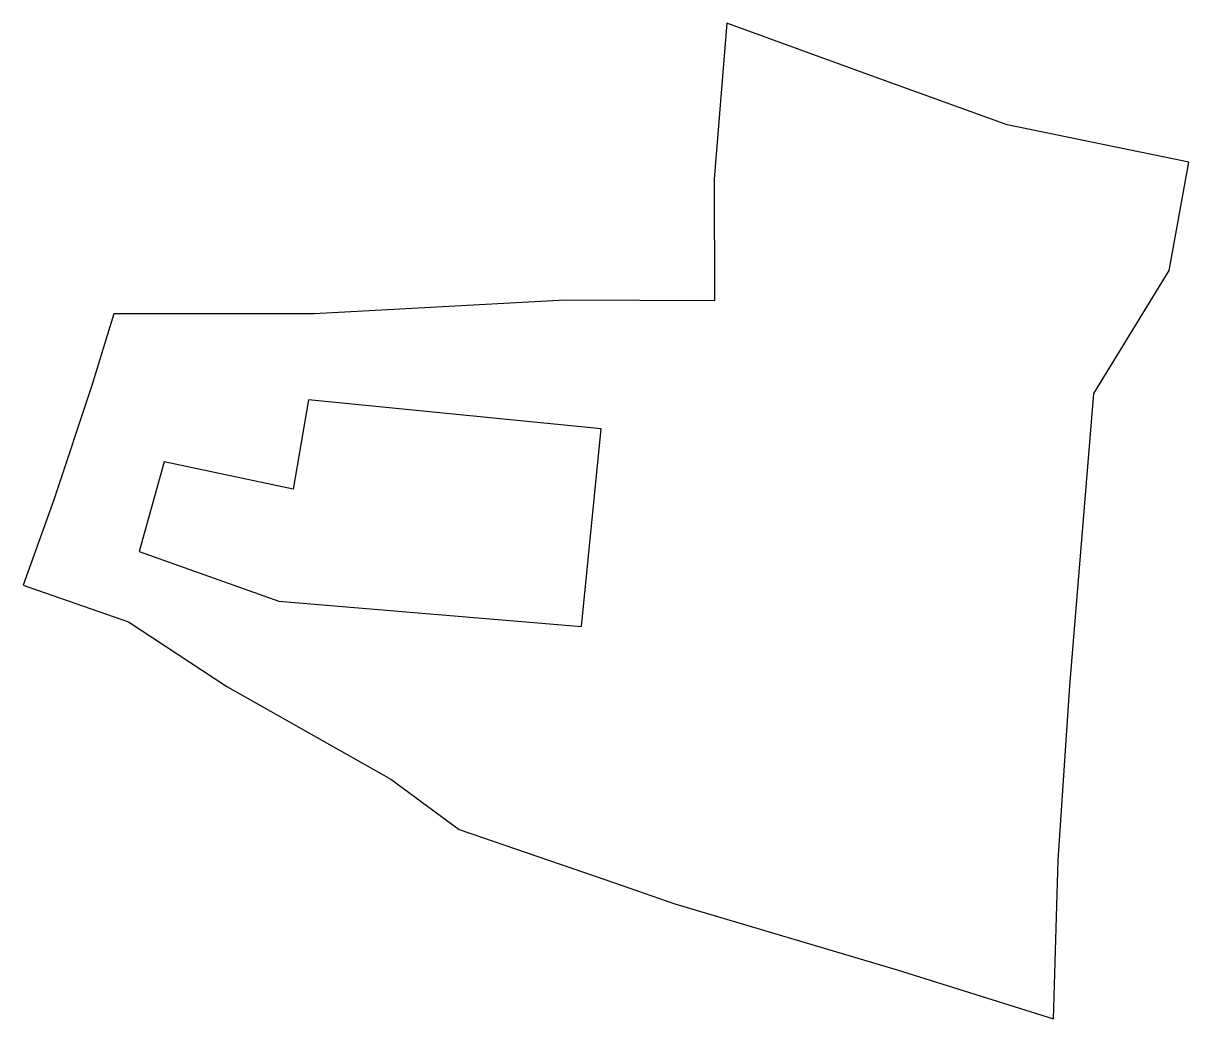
# Model space of a CAD drawing. Header units: inches. Extents: x 47035.3 to 47074.3, y 161465.5 to 161498.9.
import ezdxf

# ---------------------------------------------------------------- set-up
doc = ezdxf.new("R2010")
doc.units = ezdxf.units.IN
doc.header["$MEASUREMENT"] = 0

msp = doc.modelspace()

# ---------------------------------------------------------------- linework, layer by layer
for points in [[(47038.794, 161478.798), (47042.088, 161476.628), (47047.587, 161473.525), (47049.88, 161471.838), (47054.801, 161470.14), (47057.108, 161469.344), (47064.568, 161467.127), (47069.807, 161465.49), (47069.964, 161470.804), (47070.351, 161476.646), (47071.156, 161486.452), (47073.682, 161490.576), (47074.341, 161494.211), (47068.253, 161495.454), (47063.706, 161497.102), (47058.854, 161498.861), (47058.43, 161493.631), (47058.445, 161489.552), (47053.435, 161489.583), (47045.018, 161489.117), (47038.3, 161489.122), (47037.558, 161486.686), (47036.289, 161482.881), (47035.266, 161480.026)], [(47039.154, 161481.152), (47043.831, 161479.49), (47053.981, 161478.635), (47054.639, 161485.266), (47044.831, 161486.24), (47044.317, 161483.247), (47039.985, 161484.161), (47039.154, 161481.152)]]:
    msp.add_lwpolyline(points, close=True)

doc.saveas('drawing.dxf')
